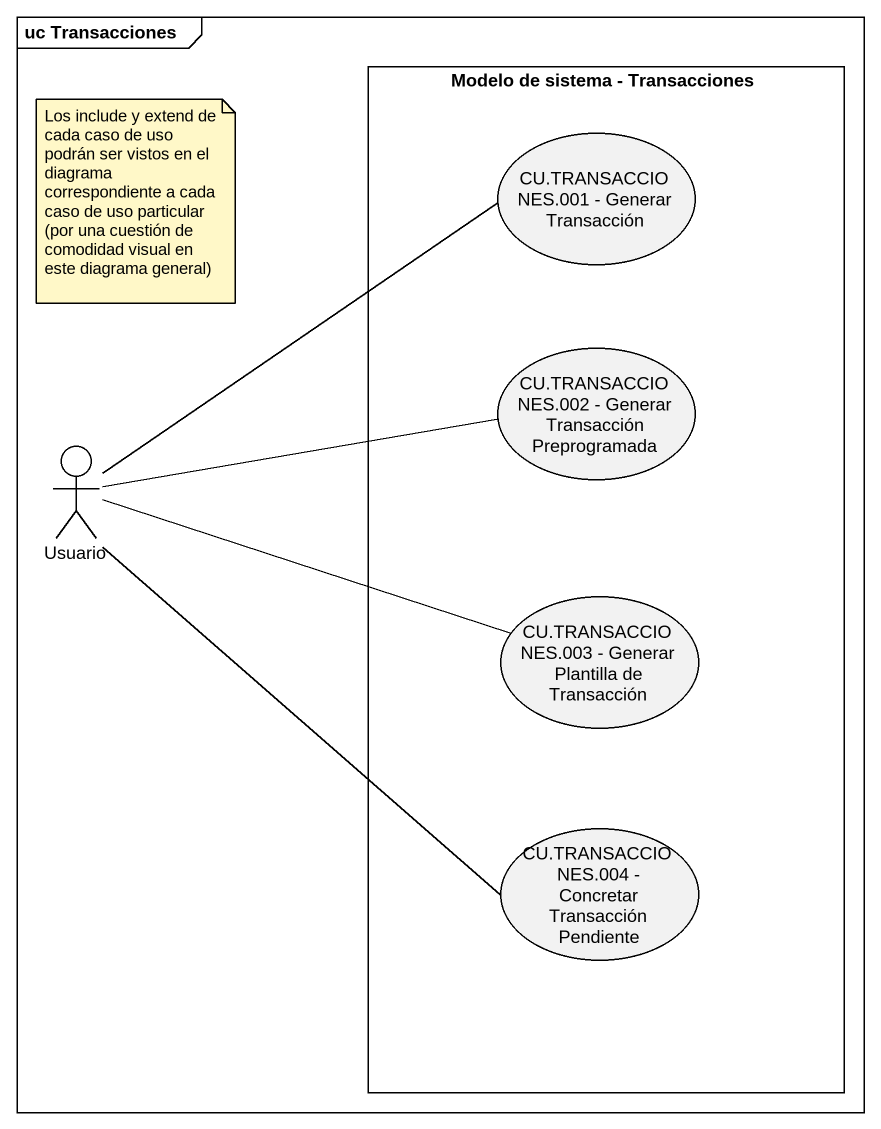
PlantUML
@startuml
mainframe uc Transacciones
rectangle "Modelo de sistema - Transacciones" as Modelo_de_sistema {
  usecase "CU.TRANSACCIONES.001 - Generar Transacción" as CU_TRANSACCIONES_001
  usecase "CU.TRANSACCIONES.002 - Generar Transacción Preprogramada" as CU_TRANSACCIONES_002
  usecase "CU.TRANSACCIONES.003 - Generar Plantilla de Transacción" as CU_TRANSACCIONES_003
  usecase "CU.TRANSACCIONES.004 - Concretar Transacción Pendiente" as CU_TRANSACCIONES_004
}
actor Usuario
Usuario -up- CU_TRANSACCIONES_001
Usuario -right- CU_TRANSACCIONES_002
Usuario -right- CU_TRANSACCIONES_003
Usuario -- CU_TRANSACCIONES_004
note as N1
  Los include y extend de cada caso de uso podrán ser vistos en el diagrama correspondiente a cada caso de uso particular (por una cuestión de comodidad visual en este diagrama general)
end note
@enduml
